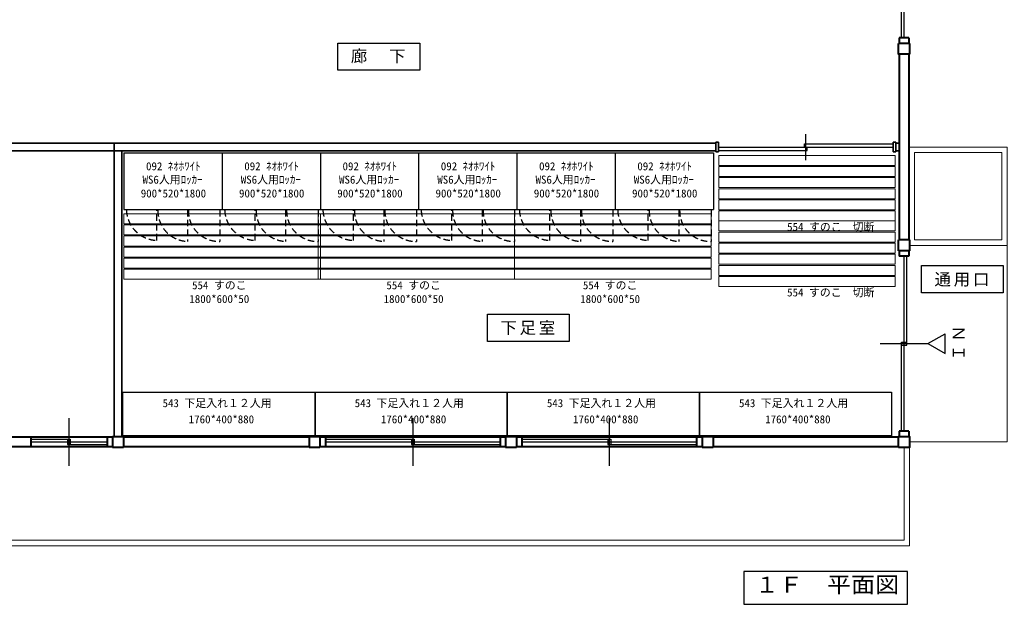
# Model space of a CAD drawing. Units: millimetres at full size, sheet at 1:50; details may follow other scales. Extents: x -14675 to 15005, y -12610 to 11367.
# Drawn here: x 5951 to 14996, y -12252 to -6899 of the extents above; entities that cross this region are included whole.
import ezdxf
from ezdxf.enums import TextEntityAlignment as Align

# ---------------------------------------------------------------- set-up
doc = ezdxf.new("R2010")
doc.units = ezdxf.units.MM
doc.header["$LTSCALE"] = 50
doc.linetypes.add('DASHED1', pattern=[1.8, 1.2, -0.6])
for name, color, linetype, lineweight in [('0-2', 2, 'Continuous', 40), ('0-3', 7, 'Continuous', 25), ('0-4', 7, 'Continuous', 25), ('0-F', 4, 'Continuous', 18)]:
    doc.layers.add(name, color=color, linetype=linetype, lineweight=lineweight)
doc.styles.add('ＭＳ ゴシック', font='')
doc.styles.get('ＭＳ ゴシック').set_extended_font_data('MS Gothic')

msp = doc.modelspace()

# ---------------------------------------------------------------- linework, layer by layer
at = {"layer": '0-2', "color": 7, "lineweight": 25}
for p, q in [((14051.41, -7065.28), (14051.41, -5465.28)), ((14026.42, -7065.28), (14026.42, -6252.78)), ((14051.41, -10665.28), (14051.41, -9065.28)), ((14076.41, -9877.78), (14076.41, -9065.28)), ((14026.42, -10665.28), (14026.42, -9852.78)), ((14026.42, -9852.78), (14076.41, -9852.78)), ((13833.29, -9865.28), (14269.54, -9865.28)), ((14026.42, -9877.78), (14076.41, -9877.78)), ((6401.41, -10547.15), (6401.41, -10983.4)), ((9551.42, -10547.15), (9551.42, -10983.4)), ((11351.42, -10547.15), (11351.42, -10983.4)), ((6051.41, -10740.28), (6413.91, -10740.28)), ((6388.91, -10740.28), (6388.91, -10790.28)), ((6413.91, -10740.28), (6413.91, -10790.28)), ((8751.41, -10740.28), (9563.91, -10740.28)), ((9538.92, -10740.28), (9538.92, -10790.28)), ((9563.91, -10740.28), (9563.91, -10790.28)), ((10551.42, -10740.28), (11363.92, -10740.28)), ((11338.92, -10740.28), (11338.92, -10790.28)), ((11363.92, -10740.28), (11363.92, -10790.28)), ((6051.41, -10765.28), (6751.41, -10765.28)), ((6388.91, -10790.28), (6751.41, -10790.28)), ((8751.41, -10765.28), (10351.42, -10765.28)), ((9538.92, -10790.28), (10351.42, -10790.28)), ((10551.42, -10765.28), (12151.42, -10765.28)), ((11338.92, -10790.28), (12151.42, -10790.28))]:
    msp.add_line(p, q, dxfattribs=at)
at = {"layer": '0-2'}
for p, q in [((14096.42, -7065.28), (14006.41, -7065.28)), ((14006.41, -7065.28), (14006.41, -7115.28)), ((14096.42, -7065.28), (14096.42, -7115.28)), ((14096.42, -7115.28), (14101.42, -7115.28)), ((14101.42, -7115.28), (14101.42, -7215.28)), ((14006.41, -7215.28), (14006.41, -8915.28)), ((14096.42, -7215.28), (14101.42, -7215.28)), ((14096.42, -7215.28), (14096.42, -8915.28)), ((14001.41, -9015.28), (14001.41, -8915.28)), ((14096.42, -8915.28), (14101.42, -8915.28)), ((14101.42, -8915.28), (14101.42, -9015.28)), ((14006.41, -9015.28), (14006.41, -9065.28)), ((14096.42, -9015.28), (14101.42, -9015.28)), ((14096.42, -9015.28), (14096.42, -9065.28)), ((14096.42, -9065.28), (14006.41, -9065.28)), ((14096.42, -10665.28), (14006.41, -10665.28)), ((14006.41, -10665.28), (14006.41, -10715.28)), ((14096.42, -10665.28), (14096.42, -10715.28)), ((6801.42, -10720.28), (5101.42, -10720.28)), ((6051.41, -10720.28), (6051.41, -10810.28)), ((6751.41, -10720.28), (6751.41, -10810.28)), ((6801.42, -10720.28), (6801.42, -10715.28)), ((6801.42, -10715.28), (6901.42, -10715.28)), ((6901.42, -10720.28), (6901.42, -10715.28)), ((8601.42, -10720.28), (6901.42, -10720.28)), ((8601.42, -10720.28), (8601.42, -10715.28)), ((8601.42, -10715.28), (8701.42, -10715.28)), ((8701.42, -10720.28), (8701.42, -10715.28)), ((10401.42, -10720.28), (8701.42, -10720.28)), ((8751.41, -10720.28), (8751.41, -10810.28)), ((10351.42, -10720.28), (10351.42, -10810.28)), ((10401.42, -10720.28), (10401.42, -10715.28)), ((10401.42, -10715.28), (10501.42, -10715.28)), ((10501.42, -10720.28), (10501.42, -10715.28)), ((12201.42, -10720.28), (10501.42, -10720.28)), ((10551.42, -10720.28), (10551.42, -10810.28)), ((12151.42, -10720.28), (12151.42, -10810.28)), ((12201.42, -10720.28), (12201.42, -10715.28)), ((12201.42, -10715.28), (12301.42, -10715.28)), ((12301.42, -10720.28), (12301.42, -10715.28)), ((14001.41, -10720.28), (12301.42, -10720.28)), ((6801.42, -10810.28), (5101.42, -10810.28)), ((6901.42, -10815.28), (6801.42, -10815.28)), ((8601.42, -10810.28), (6901.42, -10810.28)), ((8701.42, -10815.28), (8601.42, -10815.28)), ((10401.42, -10810.28), (8701.42, -10810.28)), ((10501.42, -10815.28), (10401.42, -10815.28)), ((12201.42, -10810.28), (10501.42, -10810.28)), ((12301.42, -10815.28), (12201.42, -10815.28)), ((14001.41, -10810.28), (12301.42, -10810.28))]:
    msp.add_line(p, q, dxfattribs=at)
for points in [[(14096.42, -7115.28), (14006.41, -7115.28), (14001.41, -7115.28)], [(14096.42, -7215.28), (14006.41, -7215.28), (14001.41, -7215.28), (14001.41, -7115.28)], [(14096.42, -8915.28), (14006.41, -8915.28), (14001.41, -8915.28)], [(14096.42, -9015.28), (14006.41, -9015.28), (14001.41, -9015.28)], [(6801.42, -10720.28), (6801.42, -10810.28), (6801.42, -10815.28)], [(6901.42, -10720.28), (6901.42, -10810.28), (6901.42, -10815.28)], [(8601.42, -10720.28), (8601.42, -10810.28), (8601.42, -10815.28)], [(8701.42, -10720.28), (8701.42, -10810.28), (8701.42, -10815.28)], [(10401.42, -10720.28), (10401.42, -10810.28), (10401.42, -10815.28)], [(10501.42, -10720.28), (10501.42, -10810.28), (10501.42, -10815.28)], [(12201.42, -10720.28), (12201.42, -10810.28), (12201.42, -10815.28)], [(12301.42, -10720.28), (12301.42, -10810.28), (12301.42, -10815.28)]]:
    msp.add_lwpolyline(points, dxfattribs=at)
msp.add_lwpolyline([(14001.41, -10815.28), (14001.41, -10715.28), (14101.42, -10715.28), (14101.42, -10815.28)], close=True, dxfattribs=at)
at = {"layer": '0-3'}
for p, q in [((13151.42, -8185.89), (13151.42, -7946.47)), ((13138.91, -8035.28), (13951.42, -8035.28)), ((13138.91, -8065.28), (13138.91, -8035.28)), ((12351.41, -8065.28), (13951.42, -8065.28)), ((12351.41, -8095.28), (13163.92, -8095.28)), ((13163.92, -8095.28), (13163.92, -8065.28))]:
    msp.add_line(p, q, dxfattribs=at)
at = {"layer": '0-3', "color": 3, "lineweight": 35}
for p, q in [((6816.42, -10715.28), (6816.42, -8030.28)), ((6816.42, -8030.28), (12326.42, -8030.28)), ((12326.42, -8020.28), (12351.41, -8020.28)), ((12326.42, -8110.28), (12326.42, -8020.28)), ((12351.41, -8110.28), (12351.41, -8020.28)), ((13951.42, -8020.28), (13976.42, -8020.28)), ((13951.42, -8110.28), (13951.42, -8020.28)), ((13976.42, -8110.28), (13976.42, -8020.28)), ((13976.42, -8030.28), (14006.41, -8030.28)), ((6886.42, -8100.28), (3216.41, -8100.28)), ((6886.42, -10715.28), (6886.42, -8100.28)), ((6886.42, -8100.28), (12326.42, -8100.28)), ((12326.42, -8110.28), (12351.41, -8110.28)), ((13951.42, -8110.28), (13976.42, -8110.28)), ((13976.42, -8100.28), (14006.41, -8100.28))]:
    msp.add_line(p, q, dxfattribs=at)
at = {"layer": '0-3', "color": 4, "lineweight": 18}
for p, q in [((14096.42, -8065.28), (14996.42, -8065.28)), ((14146.42, -8115.28), (14946.41, -8115.28)), ((14146.42, -8115.28), (14146.42, -8915.28)), ((14946.41, -8915.28), (14946.41, -8115.28)), ((14946.41, -8915.28), (14146.42, -8915.28)), ((14051.41, -10815.28), (14051.41, -11665.28)), ((14101.42, -10815.28), (14101.42, -11715.28)), ((2351.41, -11665.28), (14051.41, -11665.28)), ((2351.41, -11715.28), (14101.42, -11715.28))]:
    msp.add_line(p, q, dxfattribs=at)
at = {"layer": '0-3', "color": 3, "lineweight": 35}
msp.add_lwpolyline([(6886.42, -8030.28), (3216.41, -8030.28), (3216.41, -8100.28)], dxfattribs=at)
at = {"layer": '0-3', "color": 4, "lineweight": 18}
for points in [[(14101.41, -8965.28), (14996.42, -8965.28), (14996.42, -8065.28)], [(14101.41, -10765.28), (14996.42, -10765.28), (14996.42, -8965.28)]]:
    msp.add_lwpolyline(points, dxfattribs=at)
at = {"layer": '0-4'}
for p, q in [((6904.83, -8118.37), (6904.83, -8638.37)), ((7804.83, -8118.37), (7804.83, -8638.37)), ((8704.83, -8118.37), (8704.83, -8638.37)), ((9604.83, -8118.37), (9604.83, -8638.37)), ((10504.83, -8118.37), (10504.83, -8638.37)), ((11404.83, -8118.37), (11404.83, -8638.37)), ((6904.83, -8638.37), (7804.83, -8638.37)), ((7804.83, -8638.37), (8704.83, -8638.37)), ((8704.83, -8638.37), (9604.83, -8638.37)), ((9604.83, -8638.37), (10504.83, -8638.37)), ((10504.83, -8638.37), (11404.83, -8638.37)), ((11404.83, -8638.37), (12304.83, -8638.37))]:
    msp.add_line(p, q, dxfattribs=at)
at = {"layer": '0-4', "color": 4, "lineweight": 18}
for p, q in [((12355.08, -8141.61), (13970.39, -8141.61)), ((12355.08, -8233.28), (12355.08, -8141.61)), ((13970.39, -8141.61), (13970.39, -8233.28)), ((12355.08, -8233.28), (13970.39, -8233.28)), ((12355.08, -8334.94), (12355.08, -8243.28)), ((12355.08, -8243.28), (13970.39, -8243.28)), ((13970.39, -8243.28), (13970.39, -8334.94)), ((12355.08, -8334.94), (13970.39, -8334.94)), ((12355.08, -8436.61), (12355.08, -8344.94)), ((12355.08, -8344.94), (13970.39, -8344.94)), ((13970.39, -8344.94), (13970.39, -8436.61)), ((12355.08, -8436.61), (13970.39, -8436.61)), ((12355.08, -8538.28), (12355.08, -8446.61)), ((12355.08, -8446.61), (13970.39, -8446.61)), ((13970.39, -8446.61), (13970.39, -8538.28)), ((12355.08, -8538.28), (13970.39, -8538.28)), ((12355.08, -8639.94), (12355.08, -8548.28)), ((12355.08, -8548.28), (13970.39, -8548.28)), ((13970.39, -8548.28), (13970.39, -8639.94)), ((6904.83, -8676.18), (8704.83, -8676.18)), ((6904.83, -8767.84), (6904.83, -8676.18)), ((8684.49, -8676.18), (10484.49, -8676.18)), ((8684.49, -8767.84), (8684.49, -8676.18)), ((8704.83, -8676.18), (8704.83, -8767.84)), ((10484.49, -8676.18), (10484.49, -8767.84)), ((10484.49, -8676.18), (12284.49, -8676.18)), ((10484.49, -8767.84), (10484.49, -8676.18)), ((12284.49, -8676.18), (12284.49, -8767.84)), ((12355.08, -8639.94), (13970.39, -8639.94)), ((12355.08, -8649.94), (13970.39, -8649.94)), ((13970.39, -8649.94), (13970.39, -8741.61)), ((6904.83, -8767.84), (8704.83, -8767.84)), ((8684.49, -8767.84), (10484.49, -8767.84)), ((10484.49, -8767.84), (12284.49, -8767.84)), ((12355.08, -8741.61), (13970.39, -8741.61)), ((12355.08, -8833.28), (12355.08, -8741.61)), ((13970.39, -8741.61), (13970.39, -8833.28)), ((6904.83, -8869.51), (6904.83, -8777.84)), ((6904.83, -8777.84), (8704.83, -8777.84)), ((8684.49, -8869.51), (8684.49, -8777.84)), ((8684.49, -8777.84), (10484.49, -8777.84)), ((8704.83, -8777.84), (8704.83, -8869.51)), ((10484.49, -8777.84), (10484.49, -8869.51)), ((10484.49, -8869.51), (10484.49, -8777.84)), ((10484.49, -8777.84), (12284.49, -8777.84)), ((12284.49, -8777.84), (12284.49, -8869.51)), ((12355.08, -8833.28), (13970.39, -8833.28)), ((12355.08, -8934.94), (12355.08, -8843.28)), ((12355.08, -8843.28), (13970.39, -8843.28)), ((13970.39, -8843.28), (13970.39, -8934.94)), ((6904.83, -8869.51), (8704.83, -8869.51)), ((6904.83, -8971.18), (6904.83, -8879.51)), ((6904.83, -8879.51), (8704.83, -8879.51)), ((8684.49, -8869.51), (10484.49, -8869.51)), ((8684.49, -8971.18), (8684.49, -8879.51)), ((8684.49, -8879.51), (10484.49, -8879.51)), ((8704.83, -8879.51), (8704.83, -8971.18)), ((10484.49, -8869.51), (12284.49, -8869.51)), ((10484.49, -8879.51), (10484.49, -8971.18)), ((10484.49, -8971.18), (10484.49, -8879.51)), ((10484.49, -8879.51), (12284.49, -8879.51)), ((12284.49, -8879.51), (12284.49, -8971.18)), ((12355.08, -8934.94), (13970.39, -8934.94)), ((12355.08, -9036.61), (12355.08, -8944.94)), ((12355.08, -8944.94), (13970.39, -8944.94)), ((13970.39, -8944.94), (13970.39, -9036.61)), ((6904.83, -8971.18), (8704.83, -8971.18)), ((6904.83, -9072.84), (6904.83, -8981.18)), ((6904.83, -8981.18), (8704.83, -8981.18)), ((8684.49, -8971.18), (10484.49, -8971.18)), ((8684.49, -9072.84), (8684.49, -8981.18)), ((8684.49, -8981.18), (10484.49, -8981.18)), ((8704.83, -8981.18), (8704.83, -9072.84)), ((10484.49, -8971.18), (12284.49, -8971.18)), ((10484.49, -8981.18), (10484.49, -9072.84)), ((10484.49, -9072.84), (10484.49, -8981.18)), ((10484.49, -8981.18), (12284.49, -8981.18)), ((12284.49, -8981.18), (12284.49, -9072.84)), ((12355.08, -9036.61), (13970.39, -9036.61)), ((6904.83, -9072.84), (8704.83, -9072.84)), ((6904.83, -9174.51), (6904.83, -9082.84)), ((6904.83, -9082.84), (8704.83, -9082.84)), ((8684.49, -9072.84), (10484.49, -9072.84)), ((8684.49, -9174.51), (8684.49, -9082.84)), ((8684.49, -9082.84), (10484.49, -9082.84)), ((8704.83, -9082.84), (8704.83, -9174.51)), ((10484.49, -9072.84), (12284.49, -9072.84)), ((10484.49, -9082.84), (10484.49, -9174.51)), ((10484.49, -9174.51), (10484.49, -9082.84)), ((10484.49, -9082.84), (12284.49, -9082.84)), ((12284.49, -9082.84), (12284.49, -9174.51)), ((12355.08, -9138.28), (12355.08, -9046.61)), ((12355.08, -9046.61), (13970.39, -9046.61)), ((13970.39, -9046.61), (13970.39, -9138.28)), ((6904.83, -9174.51), (8704.83, -9174.51)), ((6904.83, -9184.51), (8704.83, -9184.51)), ((8684.49, -9174.51), (10484.49, -9174.51)), ((8684.49, -9184.51), (10484.49, -9184.51)), ((8704.83, -9184.51), (8704.83, -9276.18)), ((10484.49, -9174.51), (12284.49, -9174.51)), ((10484.49, -9184.51), (10484.49, -9276.18)), ((10484.49, -9184.51), (12284.49, -9184.51)), ((12284.49, -9184.51), (12284.49, -9276.18)), ((12355.08, -9138.28), (13970.39, -9138.28)), ((12355.08, -9239.94), (12355.08, -9148.28)), ((12355.08, -9148.28), (13970.39, -9148.28)), ((13970.39, -9148.28), (13970.39, -9239.94)), ((12355.08, -9239.94), (13970.39, -9239.94)), ((12355.08, -9249.94), (13970.39, -9249.94)), ((13970.39, -9249.94), (13970.39, -9341.61))]:
    msp.add_line(p, q, dxfattribs=at)
at = {"layer": '0-4', "linetype": 'DASHED1'}
for p, q in [((7207.57, -8919.52), (7207.57, -8640.07)), ((7487.01, -8640.07), (7487.01, -8928.53)), ((7784.49, -8640.07), (7784.49, -8928.53)), ((8107.57, -8919.52), (8107.57, -8640.07)), ((8387.01, -8640.07), (8387.01, -8928.53)), ((8684.49, -8640.07), (8684.49, -8928.53)), ((9007.56, -8919.52), (9007.56, -8640.07)), ((9287.01, -8640.07), (9287.01, -8928.53)), ((9584.49, -8640.07), (9584.49, -8928.53)), ((9907.56, -8919.52), (9907.56, -8640.07)), ((10187.01, -8640.07), (10187.01, -8928.53)), ((10484.49, -8640.07), (10484.49, -8928.53)), ((10807.56, -8919.52), (10807.56, -8640.07)), ((11087.01, -8640.07), (11087.01, -8928.53)), ((11384.49, -8640.07), (11384.49, -8928.53)), ((11707.56, -8919.52), (11707.56, -8640.07)), ((11987.01, -8640.07), (11987.01, -8928.53)), ((12284.49, -8640.07), (12284.49, -8928.53))]:
    msp.add_line(p, q, dxfattribs=at)
at = {"layer": '0-4'}
for points in [[(6904.83, -8118.37), (7804.83, -8118.37), (7804.83, -8638.37)], [(7804.83, -8118.37), (8704.83, -8118.37), (8704.83, -8638.37)], [(8704.83, -8118.37), (9604.83, -8118.37), (9604.83, -8638.37)], [(9604.83, -8118.37), (10504.83, -8118.37), (10504.83, -8638.37)], [(10504.83, -8118.37), (11404.83, -8118.37), (11404.83, -8638.37)], [(11404.83, -8118.37), (12304.83, -8118.37), (12304.83, -8638.37)]]:
    msp.add_lwpolyline(points, dxfattribs=at)
at = {"layer": '0-4', "color": 4, "lineweight": 18}
for points in [[(13970.39, -8741.61), (12355.08, -8741.61), (12355.08, -8649.94)], [(8704.83, -9276.18), (6904.83, -9276.18), (6904.83, -9184.51)], [(10484.49, -9276.18), (8684.49, -9276.18), (8684.49, -9184.51)], [(12284.49, -9276.18), (10484.49, -9276.18), (10484.49, -9184.51)], [(13970.39, -9341.61), (12355.08, -9341.61), (12355.08, -9249.94)]]:
    msp.add_lwpolyline(points, dxfattribs=at)
at = {"layer": '0-4'}
for points in [[(6896.67, -10708.53), (6896.67, -10308.53), (8656.67, -10308.53), (8656.67, -10708.53)], [(8656.67, -10708.53), (8656.67, -10308.53), (10416.67, -10308.53), (10416.67, -10708.53)], [(10416.67, -10708.53), (10416.67, -10308.53), (12176.67, -10308.53), (12176.67, -10708.53)], [(12176.67, -10708.53), (12176.67, -10308.53), (13936.67, -10308.53), (13936.67, -10708.53)]]:
    msp.add_lwpolyline(points, close=True, dxfattribs=at)
at = {"layer": '0-4', "linetype": 'DASHED1'}
for centre, radius, start, end in [((7216.58, -8631.06), 288.6, 181.78993, 268.21016), ((7496.03, -8649.09), 279.59, 178.15237, 268.15237), ((7775.48, -8649.09), 279.59, 178.15236, 271.84753), ((8116.58, -8631.06), 288.6, 181.78993, 268.21016), ((8396.03, -8649.09), 279.59, 178.15237, 268.15237), ((8675.48, -8649.09), 279.59, 178.15236, 271.84753), ((9016.58, -8631.06), 288.6, 181.78993, 268.21016), ((9296.03, -8649.09), 279.59, 178.15237, 268.15237), ((9575.48, -8649.09), 279.59, 178.15236, 271.84753), ((9916.58, -8631.06), 288.6, 181.78993, 268.21016), ((10196.03, -8649.09), 279.59, 178.15237, 268.15237), ((10475.48, -8649.09), 279.59, 178.15236, 271.84753), ((10816.58, -8631.06), 288.6, 181.78993, 268.21016), ((11096.03, -8649.09), 279.59, 178.15237, 268.15237), ((11375.47, -8649.09), 279.59, 178.15236, 271.84753), ((11716.58, -8631.06), 288.6, 181.78993, 268.21016), ((11996.02, -8649.09), 279.59, 178.15237, 268.15237), ((12275.47, -8649.09), 279.59, 178.15236, 271.84753)]:
    msp.add_arc(centre, radius, start, end, dxfattribs=at)
at = {"layer": '0-F', "color": 7, "lineweight": 25}
for p, q in [((14269.54, -9865.28), (14426.38, -9774.73)), ((14426.38, -9955.83), (14426.38, -9774.73)), ((14269.54, -9865.28), (14426.38, -9955.83))]:
    msp.add_line(p, q, dxfattribs=at)
for points in [[(8865.65, -7362.24), (8865.65, -7112.24), (9615.65, -7112.24), (9615.65, -7362.24)], [(14209.72, -9401.05), (14209.72, -9151.05), (14959.72, -9151.05), (14959.72, -9401.05)], [(10234.59, -9844.18), (10234.59, -9594.18), (10984.59, -9594.18), (10984.59, -9844.18)], [(12582.44, -12251.55), (14082.44, -12251.55), (14082.44, -11951.55), (12582.44, -11951.55)]]:
    msp.add_lwpolyline(points, close=True, dxfattribs=at)

# ---------------------------------------------------------------- texts
at = {"layer": '0-4', "color": 4, "style": 'ＭＳ ゴシック'}
for s, p in [('092 ﾈｵﾎﾜｲﾄ', (7108.12, -8299.56)), ('092 ﾈｵﾎﾜｲﾄ', (8008.12, -8299.56)), ('092 ﾈｵﾎﾜｲﾄ', (8908.12, -8299.56)), ('092 ﾈｵﾎﾜｲﾄ', (9808.12, -8299.56)), ('092 ﾈｵﾎﾜｲﾄ', (10708.12, -8299.56)), ('092 ﾈｵﾎﾜｲﾄ', (11608.12, -8299.56)), ('WS6人用ﾛｯｶｰ', (7075.92, -8421.92)), ('WS6人用ﾛｯｶｰ', (7975.92, -8421.92)), ('WS6人用ﾛｯｶｰ', (8875.92, -8421.92)), ('WS6人用ﾛｯｶｰ', (9775.92, -8421.92)), ('WS6人用ﾛｯｶｰ', (10675.91, -8421.92)), ('WS6人用ﾛｯｶｰ', (11575.91, -8421.92)), ('900*520*1800', (7059.82, -8548.49)), ('900*520*1800', (7959.82, -8548.49)), ('900*520*1800', (8859.82, -8548.49)), ('900*520*1800', (9759.82, -8548.49)), ('900*520*1800', (10659.81, -8548.49)), ('900*520*1800', (11559.81, -8548.49)), ('554 すのこ\u3000切断', (12980.22, -8854.85)), ('554 すのこ', (7529.98, -9389.42)), ('554 すのこ', (9309.63, -9389.42)), ('554 すのこ', (11109.63, -9389.42)), ('554 すのこ\u3000切断', (12980.22, -9454.85)), ('1800*600*50', (7504.98, -9515.15)), ('1800*600*50', (9284.64, -9515.15)), ('1800*600*50', (11084.63, -9515.15)), ('543 下足入れ１２人用', (7259.58, -10468.65)), ('543 下足入れ１２人用', (9019.58, -10468.65)), ('543 下足入れ１２人用', (10779.58, -10468.65)), ('543 下足入れ１２人用', (12539.58, -10468.65)), ('1760*400*880', (7499.46, -10616.77)), ('1760*400*880', (9259.46, -10616.77)), ('1760*400*880', (11019.46, -10616.77)), ('1760*400*880', (12779.46, -10616.77))]:
    msp.add_text(s, height=73.31, dxfattribs=at).set_placement(p, align=Align.BOTTOM_LEFT)
at = {"layer": '0-F', "color": 7, "style": 'ＭＳ ゴシック', "width": 1.1}
msp.add_text('１Ｆ\u3000平面図', height=146.6, dxfattribs=at).set_placement((12685.89, -12189.75), align=Align.BOTTOM_LEFT)
at = {"layer": '0-F', "color": 7, "char_height": 110, "attachment_point": 7, "style": 'ＭＳ ゴシック'}
for s, insert in [('\\T1.17;廊\u3000下', (8983.53, -7299.16)), ('\\T1.17;通用口', (14330, -9343.87)), ('\\T1.17;下足室', (10354.95, -9786.39))]:
    msp.add_mtext(s, dxfattribs=dict(at, insert=insert))
at = {"layer": '0-F', "color": 7, "insert": (14606.7, -10022.9), "char_height": 110, "attachment_point": 7, "rotation": 90, "style": 'ＭＳ ゴシック'}
msp.add_mtext('\\T1.17;ＩＮ', dxfattribs=at)

doc.saveas('drawing.dxf')
